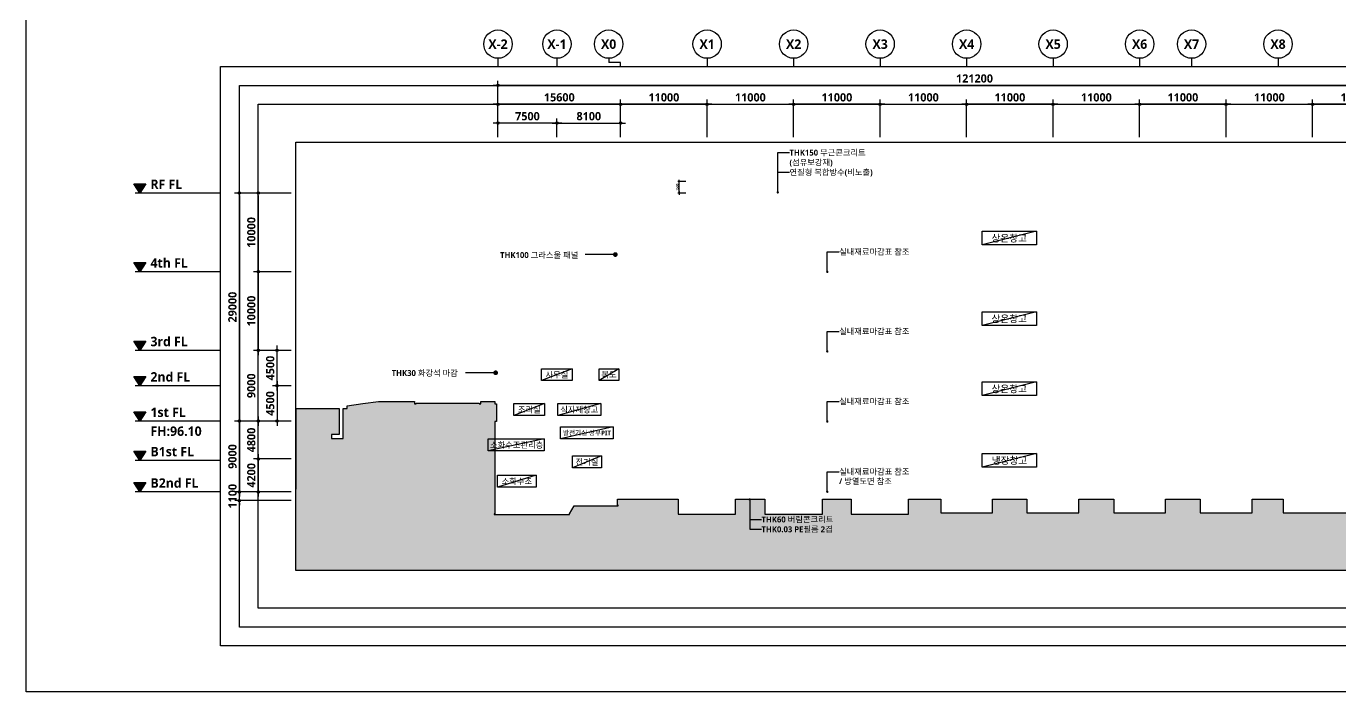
# Model space of a CAD drawing. Header units: millimetres. Extents: x 0 to 190005487, y 0 to 455456909.
# Drawn here: x 0 to 167034, y 0 to 84643 of the extents above; entities that cross this region are included whole.
import ezdxf
from ezdxf.enums import TextEntityAlignment as Align

# ---------------------------------------------------------------- set-up
doc = ezdxf.new("R2010")
doc.units = ezdxf.units.MM
doc.header["$LTSCALE"] = 400
doc.header["$MEASUREMENT"] = 0
doc.header["$PDSIZE"] = -10
doc.layers.get('0').update_dxf_attribs({"linetype": 'CONTINUOUS'})
doc.layers.get('Defpoints').update_dxf_attribs({"color": 153, "linetype": 'CONTINUOUS'})
for name, color, linetype in [('A-ANNO-GRA1', 7, 'CONTINUOUS'), ('A-ANNO-TEXT1', 7, 'CONTINUOUS'), ('A-ANNO-TEXT2', 3, 'CONTINUOUS'), ('A-ST-AXIS-BUB', 7, 'CONTINUOUS'), ('A-ST-AXIS-DIM', 7, 'CONTINUOUS'), ('elev', 8, 'CONTINUOUS')]:
    doc.layers.add(name, color=color, linetype=linetype)
doc.layers.add('Defpoint', color=161, linetype='CONTINUOUS', plot=False)
doc.styles.add('SH_대대리576', font='')
doc.styles.get('SH_대대리576').set_extended_font_data('NanumGothic', bold=True)
doc.dimstyles.new('SHP 100', dxfattribs={"dimscale": 100, "dimtxt": 3, "dimasz": 1, "dimexe": 2, "dimexo": 2, "dimgap": 1, "dimtad": 1, "dimdec": 0, "dimzin": 0, "dimdsep": 46, "dimtxsty": 'SH_대대리576', "dimblk": 'DIMDOT', "dimcen": 0.09, "dimclrt": 3, "dimadec": 0, "dimazin": 1, "dimtfac": 1, "dimtdec": 0, "dimtix": 1, "dimtmove": 2, "dimatfit": 0, "dimldrblk": 'DIMDOT', "dimfxl": 1, "dimtfillclr": 3, "dimtolj": 1, "dimtzin": 0, "dimarcsym": 0})
doc.dimstyles.new('SHP 600', dxfattribs={"dimscale": 300, "dimtxt": 3.5, "dimasz": 1, "dimexe": 2, "dimexo": 2, "dimgap": 1, "dimtad": 1, "dimdec": 0, "dimzin": 0, "dimdsep": 46, "dimtxsty": 'SH_대대리576', "dimblk": 'DIMDOT', "dimcen": 0.09, "dimclrd": 256, "dimclre": 256, "dimclrt": 3, "dimadec": 0, "dimazin": 1, "dimtfac": 1, "dimtdec": 0, "dimtix": 1, "dimtmove": 2, "dimatfit": 0, "dimldrblk": 'DIMDOT', "dimfxl": 1, "dimtfillclr": 3, "dimtolj": 1, "dimtzin": 0, "dimlwd": -1, "dimlwe": -1, "dimarcsym": 0})

# ---------------------------------------------------------------- blocks, each defined once
blk = doc.blocks.new('DIMDOT')
at = {"color": 0}
blk.add_line((-2, 0), (2, 0), dxfattribs=at)
for radius in [0.5, 0.25]:
    blk.add_circle((0, 0), radius, dxfattribs=at)
blk = doc.blocks.new('*D24')
at = {"layer": 'A-ST-AXIS-DIM', "transparency": 16777216}
for p, q in [((59988, 70519), (59988, 72919)), ((67188, 72319), (60288, 72319)), ((67488, 70519), (67488, 72919))]:
    blk.add_line(p, q, dxfattribs=at)
at = {"layer": 'Defpoints', "color": 0, "transparency": 16777216}
for p in [(59988, 72319), (59988, 69919), (67488, 69919)]:
    blk.add_point(p, dxfattribs=at)
at = {"layer": 'A-ST-AXIS-DIM', "linetype": 'ByBlock', "transparency": 16777216, "xscale": 300, "yscale": 300, "zscale": 300, "rotation": 180}
blk.add_blockref('DIMDOT', (59988, 72319), dxfattribs=at)
at = {"layer": 'A-ST-AXIS-DIM', "linetype": 'ByBlock', "transparency": 16777216, "xscale": 300, "yscale": 300, "zscale": 300}
blk.add_blockref('DIMDOT', (67488, 72319), dxfattribs=at)
at = {"layer": 'A-ST-AXIS-DIM', "color": 3, "transparency": 16777216, "insert": (63738, 73197), "char_height": 1050, "attachment_point": 5, "style": 'SH_대대리576'}
blk.add_mtext('\\A1;7500', dxfattribs=at)
blk = doc.blocks.new('*D25')
at = {"layer": 'A-ST-AXIS-DIM', "transparency": 16777216}
for p, q in [((67488, 70519), (67488, 72919)), ((67788, 72319), (75288, 72319)), ((75588, 70519), (75588, 72919))]:
    blk.add_line(p, q, dxfattribs=at)
at = {"layer": 'Defpoints', "color": 0, "transparency": 16777216}
for p in [(75588, 72319), (67488, 69919), (75588, 69919)]:
    blk.add_point(p, dxfattribs=at)
at = {"layer": 'A-ST-AXIS-DIM', "linetype": 'ByBlock', "transparency": 16777216, "xscale": 300, "yscale": 300, "zscale": 300, "rotation": 180}
blk.add_blockref('DIMDOT', (67488, 72319), dxfattribs=at)
at = {"layer": 'A-ST-AXIS-DIM', "linetype": 'ByBlock', "transparency": 16777216, "xscale": 300, "yscale": 300, "zscale": 300}
blk.add_blockref('DIMDOT', (75588, 72319), dxfattribs=at)
at = {"layer": 'A-ST-AXIS-DIM', "color": 3, "transparency": 16777216, "insert": (71538, 73199), "char_height": 1050, "attachment_point": 5, "style": 'SH_대대리576'}
blk.add_mtext('\\A1;8100', dxfattribs=at)
blk = doc.blocks.new('*D26')
at = {"layer": 'A-ST-AXIS-DIM', "transparency": 16777216}
for p, q in [((59988, 70519), (59988, 75319)), ((75588, 70519), (75588, 75319)), ((75288, 74719), (60288, 74719))]:
    blk.add_line(p, q, dxfattribs=at)
at = {"layer": 'Defpoints', "color": 0, "transparency": 16777216}
for p in [(59988, 74719), (59988, 69919), (75588, 69919)]:
    blk.add_point(p, dxfattribs=at)
at = {"layer": 'A-ST-AXIS-DIM', "linetype": 'ByBlock', "transparency": 16777216, "xscale": 300, "yscale": 300, "zscale": 300, "rotation": 180}
blk.add_blockref('DIMDOT', (59988, 74719), dxfattribs=at)
at = {"layer": 'A-ST-AXIS-DIM', "linetype": 'ByBlock', "transparency": 16777216, "xscale": 300, "yscale": 300, "zscale": 300}
blk.add_blockref('DIMDOT', (75588, 74719), dxfattribs=at)
at = {"layer": 'A-ST-AXIS-DIM', "color": 3, "transparency": 16777216, "insert": (67788, 75599), "char_height": 1050, "attachment_point": 5, "style": 'SH_대대리576'}
blk.add_mtext('\\A1;15600', dxfattribs=at)
blk = doc.blocks.new('*D27')
at = {"layer": 'A-ST-AXIS-DIM', "transparency": 16777216}
for p, q in [((75588, 70519), (75588, 75319)), ((86588, 70519), (86588, 75319)), ((86288, 74719), (75888, 74719))]:
    blk.add_line(p, q, dxfattribs=at)
at = {"layer": 'Defpoints', "color": 0, "transparency": 16777216}
for p in [(75588, 74719), (75588, 69919), (86588, 69919)]:
    blk.add_point(p, dxfattribs=at)
at = {"layer": 'A-ST-AXIS-DIM', "linetype": 'ByBlock', "transparency": 16777216, "xscale": 300, "yscale": 300, "zscale": 300, "rotation": 180}
blk.add_blockref('DIMDOT', (75588, 74719), dxfattribs=at)
at = {"layer": 'A-ST-AXIS-DIM', "linetype": 'ByBlock', "transparency": 16777216, "xscale": 300, "yscale": 300, "zscale": 300}
blk.add_blockref('DIMDOT', (86588, 74719), dxfattribs=at)
at = {"layer": 'A-ST-AXIS-DIM', "color": 3, "transparency": 16777216, "insert": (81088, 75595), "char_height": 1050, "attachment_point": 5, "style": 'SH_대대리576'}
blk.add_mtext('\\A1;11000', dxfattribs=at)
blk = doc.blocks.new('*D28')
at = {"layer": 'A-ST-AXIS-DIM', "transparency": 16777216}
for p, q in [((86588, 70519), (86588, 75319)), ((97588, 70519), (97588, 75319)), ((86888, 74719), (97288, 74719))]:
    blk.add_line(p, q, dxfattribs=at)
at = {"layer": 'Defpoints', "color": 0, "transparency": 16777216}
for p in [(97588, 74719), (86588, 69919), (97588, 69919)]:
    blk.add_point(p, dxfattribs=at)
at = {"layer": 'A-ST-AXIS-DIM', "linetype": 'ByBlock', "transparency": 16777216, "xscale": 300, "yscale": 300, "zscale": 300, "rotation": 180}
blk.add_blockref('DIMDOT', (86588, 74719), dxfattribs=at)
at = {"layer": 'A-ST-AXIS-DIM', "linetype": 'ByBlock', "transparency": 16777216, "xscale": 300, "yscale": 300, "zscale": 300}
blk.add_blockref('DIMDOT', (97588, 74719), dxfattribs=at)
at = {"layer": 'A-ST-AXIS-DIM', "color": 3, "transparency": 16777216, "insert": (92088, 75595), "char_height": 1050, "attachment_point": 5, "style": 'SH_대대리576'}
blk.add_mtext('\\A1;11000', dxfattribs=at)
blk = doc.blocks.new('*D29')
at = {"layer": 'A-ST-AXIS-DIM', "transparency": 16777216}
for p, q in [((97588, 70519), (97588, 75319)), ((108588, 70519), (108588, 75319)), ((108288, 74719), (97888, 74719))]:
    blk.add_line(p, q, dxfattribs=at)
at = {"layer": 'Defpoints', "color": 0, "transparency": 16777216}
for p in [(97588, 74719), (97588, 69919), (108588, 69919)]:
    blk.add_point(p, dxfattribs=at)
at = {"layer": 'A-ST-AXIS-DIM', "linetype": 'ByBlock', "transparency": 16777216, "xscale": 300, "yscale": 300, "zscale": 300, "rotation": 180}
blk.add_blockref('DIMDOT', (97588, 74719), dxfattribs=at)
at = {"layer": 'A-ST-AXIS-DIM', "linetype": 'ByBlock', "transparency": 16777216, "xscale": 300, "yscale": 300, "zscale": 300}
blk.add_blockref('DIMDOT', (108588, 74719), dxfattribs=at)
at = {"layer": 'A-ST-AXIS-DIM', "color": 3, "transparency": 16777216, "insert": (103088, 75595), "char_height": 1050, "attachment_point": 5, "style": 'SH_대대리576'}
blk.add_mtext('\\A1;11000', dxfattribs=at)
blk = doc.blocks.new('*D30')
at = {"layer": 'A-ST-AXIS-DIM', "transparency": 16777216}
for p, q in [((108588, 70519), (108588, 75319)), ((119588, 70519), (119588, 75319)), ((108888, 74719), (119288, 74719))]:
    blk.add_line(p, q, dxfattribs=at)
at = {"layer": 'Defpoints', "color": 0, "transparency": 16777216}
for p in [(119588, 74719), (108588, 69919), (119588, 69919)]:
    blk.add_point(p, dxfattribs=at)
at = {"layer": 'A-ST-AXIS-DIM', "linetype": 'ByBlock', "transparency": 16777216, "xscale": 300, "yscale": 300, "zscale": 300, "rotation": 180}
blk.add_blockref('DIMDOT', (108588, 74719), dxfattribs=at)
at = {"layer": 'A-ST-AXIS-DIM', "linetype": 'ByBlock', "transparency": 16777216, "xscale": 300, "yscale": 300, "zscale": 300}
blk.add_blockref('DIMDOT', (119588, 74719), dxfattribs=at)
at = {"layer": 'A-ST-AXIS-DIM', "color": 3, "transparency": 16777216, "insert": (114088, 75595), "char_height": 1050, "attachment_point": 5, "style": 'SH_대대리576'}
blk.add_mtext('\\A1;11000', dxfattribs=at)
blk = doc.blocks.new('*D31')
at = {"layer": 'A-ST-AXIS-DIM', "transparency": 16777216}
for p, q in [((119588, 70519), (119588, 75319)), ((130588, 70519), (130588, 75319)), ((130288, 74719), (119888, 74719))]:
    blk.add_line(p, q, dxfattribs=at)
at = {"layer": 'Defpoints', "color": 0, "transparency": 16777216}
for p in [(119588, 74719), (119588, 69919), (130588, 69919)]:
    blk.add_point(p, dxfattribs=at)
at = {"layer": 'A-ST-AXIS-DIM', "linetype": 'ByBlock', "transparency": 16777216, "xscale": 300, "yscale": 300, "zscale": 300, "rotation": 180}
blk.add_blockref('DIMDOT', (119588, 74719), dxfattribs=at)
at = {"layer": 'A-ST-AXIS-DIM', "linetype": 'ByBlock', "transparency": 16777216, "xscale": 300, "yscale": 300, "zscale": 300}
blk.add_blockref('DIMDOT', (130588, 74719), dxfattribs=at)
at = {"layer": 'A-ST-AXIS-DIM', "color": 3, "transparency": 16777216, "insert": (125088, 75595), "char_height": 1050, "attachment_point": 5, "style": 'SH_대대리576'}
blk.add_mtext('\\A1;11000', dxfattribs=at)
blk = doc.blocks.new('*D32')
at = {"layer": 'A-ST-AXIS-DIM', "transparency": 16777216}
for p, q in [((130588, 70519), (130588, 75319)), ((141588, 70519), (141588, 75319)), ((130888, 74719), (141288, 74719))]:
    blk.add_line(p, q, dxfattribs=at)
at = {"layer": 'Defpoints', "color": 0, "transparency": 16777216}
for p in [(141588, 74719), (130588, 69919), (141588, 69919)]:
    blk.add_point(p, dxfattribs=at)
at = {"layer": 'A-ST-AXIS-DIM', "linetype": 'ByBlock', "transparency": 16777216, "xscale": 300, "yscale": 300, "zscale": 300, "rotation": 180}
blk.add_blockref('DIMDOT', (130588, 74719), dxfattribs=at)
at = {"layer": 'A-ST-AXIS-DIM', "linetype": 'ByBlock', "transparency": 16777216, "xscale": 300, "yscale": 300, "zscale": 300}
blk.add_blockref('DIMDOT', (141588, 74719), dxfattribs=at)
at = {"layer": 'A-ST-AXIS-DIM', "color": 3, "transparency": 16777216, "insert": (136088, 75595), "char_height": 1050, "attachment_point": 5, "style": 'SH_대대리576'}
blk.add_mtext('\\A1;11000', dxfattribs=at)
blk = doc.blocks.new('*D33')
at = {"layer": 'A-ST-AXIS-DIM', "transparency": 16777216}
for p, q in [((141588, 70519), (141588, 75319)), ((152588, 70519), (152588, 75319)), ((152288, 74719), (141888, 74719))]:
    blk.add_line(p, q, dxfattribs=at)
at = {"layer": 'Defpoints', "color": 0, "transparency": 16777216}
for p in [(141588, 74719), (141588, 69919), (152588, 69919)]:
    blk.add_point(p, dxfattribs=at)
at = {"layer": 'A-ST-AXIS-DIM', "linetype": 'ByBlock', "transparency": 16777216, "xscale": 300, "yscale": 300, "zscale": 300, "rotation": 180}
blk.add_blockref('DIMDOT', (141588, 74719), dxfattribs=at)
at = {"layer": 'A-ST-AXIS-DIM', "linetype": 'ByBlock', "transparency": 16777216, "xscale": 300, "yscale": 300, "zscale": 300}
blk.add_blockref('DIMDOT', (152588, 74719), dxfattribs=at)
at = {"layer": 'A-ST-AXIS-DIM', "color": 3, "transparency": 16777216, "insert": (147088, 75595), "char_height": 1050, "attachment_point": 5, "style": 'SH_대대리576'}
blk.add_mtext('\\A1;11000', dxfattribs=at)
blk = doc.blocks.new('*D34')
at = {"layer": 'A-ST-AXIS-DIM', "transparency": 16777216}
for p, q in [((152588, 70519), (152588, 75319)), ((163588, 70519), (163588, 75319)), ((152888, 74719), (163288, 74719))]:
    blk.add_line(p, q, dxfattribs=at)
at = {"layer": 'Defpoints', "color": 0, "transparency": 16777216}
for p in [(163588, 74719), (152588, 69919), (163588, 69919)]:
    blk.add_point(p, dxfattribs=at)
at = {"layer": 'A-ST-AXIS-DIM', "linetype": 'ByBlock', "transparency": 16777216, "xscale": 300, "yscale": 300, "zscale": 300, "rotation": 180}
blk.add_blockref('DIMDOT', (152588, 74719), dxfattribs=at)
at = {"layer": 'A-ST-AXIS-DIM', "linetype": 'ByBlock', "transparency": 16777216, "xscale": 300, "yscale": 300, "zscale": 300}
blk.add_blockref('DIMDOT', (163588, 74719), dxfattribs=at)
at = {"layer": 'A-ST-AXIS-DIM', "color": 3, "transparency": 16777216, "insert": (158088, 75595), "char_height": 1050, "attachment_point": 5, "style": 'SH_대대리576'}
blk.add_mtext('\\A1;11000', dxfattribs=at)
blk = doc.blocks.new('*D35')
at = {"layer": 'A-ST-AXIS-DIM', "transparency": 16777216}
for p, q in [((163588, 70519), (163588, 75319)), ((174588, 70519), (174588, 75319)), ((174288, 74719), (163888, 74719))]:
    blk.add_line(p, q, dxfattribs=at)
at = {"layer": 'Defpoints', "color": 0, "transparency": 16777216}
for p in [(163588, 74719), (163588, 69919), (174588, 69919)]:
    blk.add_point(p, dxfattribs=at)
at = {"layer": 'A-ST-AXIS-DIM', "linetype": 'ByBlock', "transparency": 16777216, "xscale": 300, "yscale": 300, "zscale": 300, "rotation": 180}
blk.add_blockref('DIMDOT', (163588, 74719), dxfattribs=at)
at = {"layer": 'A-ST-AXIS-DIM', "linetype": 'ByBlock', "transparency": 16777216, "xscale": 300, "yscale": 300, "zscale": 300}
blk.add_blockref('DIMDOT', (174588, 74719), dxfattribs=at)
at = {"layer": 'A-ST-AXIS-DIM', "color": 3, "transparency": 16777216, "insert": (169088, 75595), "char_height": 1050, "attachment_point": 5, "style": 'SH_대대리576'}
blk.add_mtext('\\A1;11000', dxfattribs=at)
blk = doc.blocks.new('*D37')
at = {"layer": 'A-ST-AXIS-DIM', "transparency": 16777216}
for p, q in [((59988, 70519), (59988, 77719)), ((180888, 77119), (60288, 77119)), ((181188, 70519), (181188, 77719))]:
    blk.add_line(p, q, dxfattribs=at)
at = {"layer": 'Defpoints', "color": 0, "transparency": 16777216}
for p in [(59988, 77119), (59988, 69919), (181188, 69919)]:
    blk.add_point(p, dxfattribs=at)
at = {"layer": 'A-ST-AXIS-DIM', "linetype": 'ByBlock', "transparency": 16777216, "xscale": 300, "yscale": 300, "zscale": 300, "rotation": 180}
blk.add_blockref('DIMDOT', (59988, 77119), dxfattribs=at)
at = {"layer": 'A-ST-AXIS-DIM', "linetype": 'ByBlock', "transparency": 16777216, "xscale": 300, "yscale": 300, "zscale": 300}
blk.add_blockref('DIMDOT', (181188, 77119), dxfattribs=at)
at = {"layer": 'A-ST-AXIS-DIM', "color": 3, "transparency": 16777216, "insert": (120588, 77997), "char_height": 1050, "attachment_point": 5, "style": 'SH_대대리576'}
blk.add_mtext('\\A1;121200', dxfattribs=at)
blk = doc.blocks.new('X-SEC-종$0$A-ST-AXIS-BUB-1')
at = {"layer": 'A-ST-AXIS-BUB'}
blk.add_line((0, 350), (0, 0), dxfattribs=at)
blk.add_circle((0, 950), 600, dxfattribs=at)
blk = doc.blocks.new('A$C75C439D1')
at = {"layer": 'A-ST-AXIS-BUB'}
blk.add_line((1800, 1050, -103000), (1800, 525, -103000), dxfattribs=at)
at = {"layer": 'A-ST-AXIS-BUB', "elevation": -103000}
blk.add_lwpolyline([(3323, 0), (3323, 525), (1800, 525)], dxfattribs=at)
at = {"layer": 'A-ST-AXIS-BUB'}
blk.add_circle((1800, 2850, -103000), 1800, dxfattribs=at)
blk = doc.blocks.new('*D41')
at = {"layer": 'A-ST-AXIS-DIM', "transparency": 16777216}
for p, q in [((33703, 63419), (28898, 63419)), ((29498, 63119), (29498, 53719)), ((33703, 53419), (28898, 53419))]:
    blk.add_line(p, q, dxfattribs=at)
at = {"layer": 'Defpoints', "color": 0, "transparency": 16777216}
for p in [(34303, 63419), (29498, 53419), (34303, 53419)]:
    blk.add_point(p, dxfattribs=at)
at = {"layer": 'A-ST-AXIS-DIM', "linetype": 'ByBlock', "transparency": 16777216, "xscale": 300, "yscale": 300, "zscale": 300}
for p, rotation in [((29498, 63419), 90), ((29498, 53419), 270)]:
    blk.add_blockref('DIMDOT', p, dxfattribs=dict(at, rotation=rotation))
at = {"layer": 'A-ST-AXIS-DIM', "color": 3, "transparency": 16777216, "insert": (28622, 58419), "char_height": 1050, "attachment_point": 5, "rotation": 90, "style": 'SH_대대리576'}
blk.add_mtext('\\A1;10000', dxfattribs=at)
blk = doc.blocks.new('*D42')
at = {"layer": 'A-ST-AXIS-DIM', "transparency": 16777216}
for p, q in [((33703, 53419), (28898, 53419)), ((29498, 53119), (29498, 43719)), ((33703, 43419), (28898, 43419))]:
    blk.add_line(p, q, dxfattribs=at)
at = {"layer": 'Defpoints', "color": 0, "transparency": 16777216}
for p in [(34303, 53419), (29498, 43419), (34303, 43419)]:
    blk.add_point(p, dxfattribs=at)
at = {"layer": 'A-ST-AXIS-DIM', "linetype": 'ByBlock', "transparency": 16777216, "xscale": 300, "yscale": 300, "zscale": 300}
for p, rotation in [((29498, 53419), 90), ((29498, 43419), 270)]:
    blk.add_blockref('DIMDOT', p, dxfattribs=dict(at, rotation=rotation))
at = {"layer": 'A-ST-AXIS-DIM', "color": 3, "transparency": 16777216, "insert": (28622, 48419), "char_height": 1050, "attachment_point": 5, "rotation": 90, "style": 'SH_대대리576'}
blk.add_mtext('\\A1;10000', dxfattribs=at)
blk = doc.blocks.new('*D43')
at = {"layer": 'A-ST-AXIS-DIM', "transparency": 16777216}
for p, q in [((33703, 43419), (28898, 43419)), ((29498, 34719), (29498, 43119)), ((33703, 34419), (28898, 34419))]:
    blk.add_line(p, q, dxfattribs=at)
at = {"layer": 'Defpoints', "color": 0, "transparency": 16777216}
for p in [(29498, 43419), (34303, 43419), (34303, 34419)]:
    blk.add_point(p, dxfattribs=at)
at = {"layer": 'A-ST-AXIS-DIM', "linetype": 'ByBlock', "transparency": 16777216, "xscale": 300, "yscale": 300, "zscale": 300}
for p, rotation in [((29498, 43419), 90), ((29498, 34419), 270)]:
    blk.add_blockref('DIMDOT', p, dxfattribs=dict(at, rotation=rotation))
at = {"layer": 'A-ST-AXIS-DIM', "color": 3, "transparency": 16777216, "insert": (28618, 38919), "char_height": 1050, "attachment_point": 5, "rotation": 90, "style": 'SH_대대리576'}
blk.add_mtext('\\A1;9000', dxfattribs=at)
blk = doc.blocks.new('*D44')
at = {"layer": 'A-ST-AXIS-DIM', "transparency": 16777216}
for p, q in [((33703, 29619), (28898, 29619)), ((29498, 29319), (29498, 25719)), ((33703, 25419), (28898, 25419))]:
    blk.add_line(p, q, dxfattribs=at)
at = {"layer": 'Defpoints', "color": 0, "transparency": 16777216}
for p in [(34303, 29619), (29498, 25419), (34303, 25419)]:
    blk.add_point(p, dxfattribs=at)
at = {"layer": 'A-ST-AXIS-DIM', "linetype": 'ByBlock', "transparency": 16777216, "xscale": 300, "yscale": 300, "zscale": 300}
for p, rotation in [((29498, 29619), 90), ((29498, 25419), 270)]:
    blk.add_blockref('DIMDOT', p, dxfattribs=dict(at, rotation=rotation))
at = {"layer": 'A-ST-AXIS-DIM', "color": 3, "transparency": 16777216, "insert": (28621, 27519), "char_height": 1050, "attachment_point": 5, "rotation": 90, "style": 'SH_대대리576'}
blk.add_mtext('\\A1;4200', dxfattribs=at)
blk = doc.blocks.new('*D45')
at = {"layer": 'A-ST-AXIS-DIM', "transparency": 16777216}
for p, q in [((33703, 34419), (28898, 34419)), ((29498, 29919), (29498, 34119)), ((33703, 29619), (28898, 29619))]:
    blk.add_line(p, q, dxfattribs=at)
at = {"layer": 'Defpoints', "color": 0, "transparency": 16777216}
for p in [(29498, 34419), (34303, 34419), (34303, 29619)]:
    blk.add_point(p, dxfattribs=at)
at = {"layer": 'A-ST-AXIS-DIM', "linetype": 'ByBlock', "transparency": 16777216, "xscale": 300, "yscale": 300, "zscale": 300}
for p, rotation in [((29498, 34419), 90), ((29498, 29619), 270)]:
    blk.add_blockref('DIMDOT', p, dxfattribs=dict(at, rotation=rotation))
at = {"layer": 'A-ST-AXIS-DIM', "color": 3, "transparency": 16777216, "insert": (28618, 32019), "char_height": 1050, "attachment_point": 5, "rotation": 90, "style": 'SH_대대리576'}
blk.add_mtext('\\A1;4800', dxfattribs=at)
blk = doc.blocks.new('*D46')
at = {"layer": 'A-ST-AXIS-DIM', "transparency": 16777216}
for p, q in [((33703, 25419), (26503, 25419)), ((27103, 25719), (27103, 26019)), ((27103, 24319), (27103, 25419)), ((33703, 24319), (26503, 24319)), ((27103, 24019), (27103, 23719))]:
    blk.add_line(p, q, dxfattribs=at)
at = {"layer": 'Defpoints', "color": 0, "transparency": 16777216}
for p in [(27103, 25419), (34303, 25419), (34303, 24319)]:
    blk.add_point(p, dxfattribs=at)
at = {"layer": 'A-ST-AXIS-DIM', "linetype": 'ByBlock', "transparency": 16777216, "xscale": 300, "yscale": 300, "zscale": 300}
for p, rotation in [((27103, 25419), 270), ((27103, 24319), 90)]:
    blk.add_blockref('DIMDOT', p, dxfattribs=dict(at, rotation=rotation))
at = {"layer": 'A-ST-AXIS-DIM', "color": 3, "transparency": 16777216, "insert": (26227, 24869), "char_height": 1050, "attachment_point": 5, "rotation": 90, "style": 'SH_대대리576'}
blk.add_mtext('\\A1;1100', dxfattribs=at)
blk = doc.blocks.new('*D47')
at = {"layer": 'A-ST-AXIS-DIM', "transparency": 16777216}
for p, q in [((33703, 63419), (26498, 63419)), ((27098, 63119), (27098, 34719)), ((33703, 34419), (26498, 34419))]:
    blk.add_line(p, q, dxfattribs=at)
at = {"layer": 'Defpoints', "color": 0, "transparency": 16777216}
for p in [(34303, 63419), (27098, 34419), (34303, 34419)]:
    blk.add_point(p, dxfattribs=at)
at = {"layer": 'A-ST-AXIS-DIM', "linetype": 'ByBlock', "transparency": 16777216, "xscale": 300, "yscale": 300, "zscale": 300}
for p, rotation in [((27098, 63419), 90), ((27098, 34419), 270)]:
    blk.add_blockref('DIMDOT', p, dxfattribs=dict(at, rotation=rotation))
at = {"layer": 'A-ST-AXIS-DIM', "color": 3, "transparency": 16777216, "insert": (26218, 48919), "char_height": 1050, "attachment_point": 5, "rotation": 90, "style": 'SH_대대리576'}
blk.add_mtext('\\A1;29000', dxfattribs=at)
blk = doc.blocks.new('Level - GL_Architecture-538196-단면도-1')
at = {"layer": 'A-ST-AXIS-DIM'}
blk.add_hatch(color=256, dxfattribs=at).paths.add_polyline_path([(-50936, 1188), (-50144, 0), (-49352, 1188)], flags=0)
for p, q in [((-50936, 1188), (-49352, 1188)), ((-50144, 0), (-50936, 1188)), ((-49352, 1188), (-50144, 0)), ((-39756, 0), (-50744, 0))]:
    blk.add_line(p, q, dxfattribs=at)
blk = doc.blocks.new('*D48')
at = {"layer": 'A-ST-AXIS-DIM', "transparency": 16777216}
for p, q in [((33703, 34419), (26498, 34419)), ((27098, 34119), (27098, 25719)), ((33703, 25419), (26498, 25419))]:
    blk.add_line(p, q, dxfattribs=at)
at = {"layer": 'Defpoints', "color": 0, "transparency": 16777216}
for p in [(34303, 34419), (27098, 25419), (34303, 25419)]:
    blk.add_point(p, dxfattribs=at)
at = {"layer": 'A-ST-AXIS-DIM', "linetype": 'ByBlock', "transparency": 16777216, "xscale": 300, "yscale": 300, "zscale": 300}
for p, rotation in [((27098, 34419), 90), ((27098, 25419), 270)]:
    blk.add_blockref('DIMDOT', p, dxfattribs=dict(at, rotation=rotation))
at = {"layer": 'A-ST-AXIS-DIM', "color": 3, "transparency": 16777216, "insert": (26218, 29919), "char_height": 1050, "attachment_point": 5, "rotation": 90, "style": 'SH_대대리576'}
blk.add_mtext('\\A1;9000', dxfattribs=at)
blk = doc.blocks.new('*D49')
at = {"layer": 'A-ST-AXIS-DIM', "transparency": 16777216}
for p, q in [((33703, 38919), (31303, 38919)), ((31903, 38619), (31903, 34719)), ((33703, 34419), (31303, 34419))]:
    blk.add_line(p, q, dxfattribs=at)
at = {"layer": 'Defpoints', "color": 0, "transparency": 16777216}
for p in [(34303, 38919), (31903, 34419), (34303, 34419)]:
    blk.add_point(p, dxfattribs=at)
at = {"layer": 'A-ST-AXIS-DIM', "linetype": 'ByBlock', "transparency": 16777216, "xscale": 300, "yscale": 300, "zscale": 300}
for p, rotation in [((31903, 38919), 90), ((31903, 34419), 270)]:
    blk.add_blockref('DIMDOT', p, dxfattribs=dict(at, rotation=rotation))
at = {"layer": 'A-ST-AXIS-DIM', "color": 3, "transparency": 16777216, "insert": (31026, 36669), "char_height": 1050, "attachment_point": 5, "rotation": 90, "style": 'SH_대대리576'}
blk.add_mtext('\\A1;4500', dxfattribs=at)
blk = doc.blocks.new('*D50')
at = {"layer": 'A-ST-AXIS-DIM', "transparency": 16777216}
for p, q in [((33703, 43419), (31303, 43419)), ((31903, 39219), (31903, 43119)), ((33703, 38919), (31303, 38919))]:
    blk.add_line(p, q, dxfattribs=at)
at = {"layer": 'Defpoints', "color": 0, "transparency": 16777216}
for p in [(31903, 43419), (34303, 43419), (34303, 38919)]:
    blk.add_point(p, dxfattribs=at)
at = {"layer": 'A-ST-AXIS-DIM', "linetype": 'ByBlock', "transparency": 16777216, "xscale": 300, "yscale": 300, "zscale": 300}
for p, rotation in [((31903, 43419), 90), ((31903, 38919), 270)]:
    blk.add_blockref('DIMDOT', p, dxfattribs=dict(at, rotation=rotation))
at = {"layer": 'A-ST-AXIS-DIM', "color": 3, "transparency": 16777216, "insert": (31026, 41169), "char_height": 1050, "attachment_point": 5, "rotation": 90, "style": 'SH_대대리576'}
blk.add_mtext('\\A1;4500', dxfattribs=at)
blk = doc.blocks.new('*D58')
at = {"color": 0, "lineweight": -2, "transparency": 16777216}
for p, q in [((83863, 64919), (82847, 64919)), ((83047, 63519), (83047, 64819)), ((83863, 63419), (82847, 63419))]:
    blk.add_line(p, q, dxfattribs=at)
at = {"layer": 'Defpoints', "color": 0, "transparency": 16777216}
for p in [(83047, 64919), (84063, 64919), (84063, 63419)]:
    blk.add_point(p, dxfattribs=at)
at = {"color": 0, "linetype": 'ByBlock', "lineweight": -2, "transparency": 16777216, "xscale": 100, "yscale": 100, "zscale": 100}
for p, rotation in [((83047, 64919), 90), ((83047, 63419), 270)]:
    blk.add_blockref('DIMDOT', p, dxfattribs=dict(at, rotation=rotation))
at = {"color": 3, "transparency": 16777216, "insert": (82782, 64169), "char_height": 300, "attachment_point": 5, "rotation": 90, "style": 'SH_대대리576'}
blk.add_mtext('\\A1;1500', dxfattribs=at)

msp = doc.modelspace()

# ---------------------------------------------------------------- hatches: boundary and pattern name
at = {"layer": 'elev', "transparency": 33554687}
h = msp.add_hatch(color=256, dxfattribs=at)
h.dxf.hatch_style = 1
h.paths.add_polyline_path([(34302.7, 36019.3), (39810.1, 36019.3), (39810.1, 32719.3), (38810.1, 32719.3), (38810.1, 32219.3), (40310.1, 32219.3), (40310.1, 36019.3), (40810.1, 36019.3), (40810.1, 36369.3), (42794.7, 36644.3), (44779.3, 36919.3), (47083.6, 36919.3), (49388, 36919.3), (49388, 36619.3), (49588, 36619.3), (49588, 36719.3), (57588, 36719.3), (57588, 36619.3), (57788, 36619.3), (57788, 36919.3), (59588, 36919.3), (59588, 36619.3), (59788, 36619.3), (59788, 34389.3), (59588, 34389.3), (59588, 22619.3), (59488, 22619.3), (59488, 22559.3), (69088, 22559.3), (69088, 22619.3), (69688.4, 23659.3), (75288, 23659.3), (75288, 23719.3), (75188, 23719.3), (75188, 24509.3), (82888, 24509.3), (82888, 22569.3), (90188, 22569.3), (90188, 24509.3), (93938, 24509.3), (93938, 22569.3), (101238, 22569.3), (101238, 24509.3), (104888, 24509.3), (104888, 22569.3), (112188, 22569.3), (112188, 24509.3), (116288, 24509.3), (116288, 22769.3), (122888, 22769.3), (122888, 24509.3), (127238, 24509.3), (127238, 22769.3), (133838, 22769.3), (133838, 24509.3), (138288, 24509.3), (138288, 22769.3), (144888, 22769.3), (144888, 24509.3), (149288, 24509.3), (149288, 22769.3), (155888, 22769.3), (155888, 24509.3), (159838, 24509.3), (159838, 22769.3), (174988, 22769.3), (174988, 36619.3), (181338, 36619.3), (181338, 38619.3), (181538, 38619.3), (181538, 38319.3), (182513, 38319.3), (182513, 38619.3), (183804.3, 38365), (185095.6, 38110.6), (185095.6, 15419.3), (34297.9, 15419.3)])

# ---------------------------------------------------------------- linework, layer by layer
for points in [[(74761.1, 55607.9), (71084.5, 55607.9)], [(59540.2, 40574.8), (55863.6, 40574.8)]]:
    msp.add_lwpolyline(points)
at = {"const_width": 300}
for points in [[(74761.1, 55607.9, 1), (75061.1, 55607.9, 1)], [(59540.2, 40574.8, 1), (59840.2, 40574.8, 1)]]:
    msp.add_lwpolyline(points, format="xyb", close=True, dxfattribs=at)
at = {"layer": 'A-ANNO-GRA1'}
for points in [[(95560.2, 63519.3), (95560.2, 68569.3)], [(95560.2, 68569.3), (97060.2, 68569.3)], [(95560.2, 66069.3), (97060.2, 66069.3)], [(101869.6, 53406.6), (101869.6, 55956.6)], [(101869.6, 55956.6), (103369.6, 55956.6)], [(101869.6, 43287.4), (101869.6, 45837.4)], [(101869.6, 45837.4), (103369.6, 45837.4)], [(101869.6, 34375.1), (101869.6, 36925.1)], [(101869.6, 36925.1), (103369.6, 36925.1)], [(101869.6, 25438.5), (101869.6, 27988.5)], [(101869.6, 27988.5), (103369.6, 27988.5)], [(92000.5, 24459.2), (92000.5, 20659.2)], [(92000.5, 21909.2), (93500.5, 21909.2)], [(92000.5, 20659.2), (93500.5, 20659.2)]]:
    msp.add_lwpolyline(points, dxfattribs=at)
at = {"layer": 'A-ANNO-GRA1', "const_width": 150}
for points in [[(95485.2, 63519.3, -1), (95635.2, 63519.3, -1)], [(101794.6, 53406.6, -1), (101944.6, 53406.6, -1)], [(101794.6, 43287.4, -1), (101944.6, 43287.4, -1)], [(101794.6, 34375.1, -1), (101944.6, 34375.1, -1)], [(101794.6, 25438.5, -1), (101944.6, 25438.5, -1)], [(91925.5, 24459.2, 1), (92075.5, 24459.2, 1)]]:
    msp.add_lwpolyline(points, format="xyb", close=True, dxfattribs=at)
at = {"layer": 'A-ANNO-GRA1'}
for points in [[(121581.5, 58588.7), (128481.5, 58588.7), (128481.5, 56838.7), (121581.5, 56838.7)], [(121581.5, 48338.1), (128481.5, 48338.1), (128481.5, 46588.1), (121581.5, 46588.1)], [(65538, 41084), (69438, 41084), (69438, 39584), (65538, 39584)], [(72858, 41084), (75358, 41084), (75358, 39584), (72858, 39584)], [(121581.5, 39422.6), (128481.5, 39422.6), (128481.5, 37672.6), (121581.5, 37672.6)], [(62019.1, 36642.8), (65919.1, 36642.8), (65919.1, 35142.8), (62019.1, 35142.8)], [(67580.6, 36642.8), (73080.6, 36642.8), (73080.6, 35142.8), (67580.6, 35142.8)], [(67956.6, 33684.7), (74656.6, 33684.7), (74656.6, 32184.7), (67956.6, 32184.7)], [(58744.2, 32148.9), (65844.2, 32148.9), (65844.2, 30648.9), (58744.2, 30648.9)], [(121581.5, 30313.4), (128481.5, 30313.4), (128481.5, 28563.4), (121581.5, 28563.4)], [(69456.6, 29985.8), (73156.6, 29985.8), (73156.6, 28485.8), (69456.6, 28485.8)], [(59944.2, 27527.1), (64844.2, 27527.1), (64844.2, 26027.1), (59944.2, 26027.1)]]:
    msp.add_lwpolyline(points, close=True, dxfattribs=at)
at = {"layer": 'Defpoint'}
for p, q in [((128481.5, 58588.7), (121581.5, 56838.7)), ((128481.5, 48338.1), (121581.5, 46588.1)), ((69438, 41084), (65538, 39584)), ((75358, 41084), (72858, 39584)), ((128481.5, 39422.6), (121581.5, 37672.6)), ((65919.1, 36642.8), (62019.1, 35142.8)), ((73080.6, 36642.8), (67580.6, 35142.8)), ((74656.6, 33684.7), (67956.6, 32184.7)), ((65844.2, 32148.9), (58744.2, 30648.9)), ((128481.5, 30313.4), (121581.5, 28563.4)), ((73156.6, 29985.8), (69456.6, 28485.8)), ((64844.2, 27527.1), (59944.2, 26027.1))]:
    msp.add_line(p, q, dxfattribs=at)
for points in [[(0, 178200), (252000, 178200), (252000, 0), (0, 0)], [(0, 178200), (252000, 178200), (252000, 0), (0, 0)], [(24697.9, 79519.3), (217444.4, 79519.3), (217444.4, 5819.3), (24697.9, 5819.3)], [(27097.9, 77119.3), (215044.4, 77119.3), (215044.4, 8219.3), (27097.9, 8219.3)], [(29497.9, 74719.3), (212644.4, 74719.3), (212644.4, 10619.3), (29497.9, 10619.3)], [(34297.9, 69919.3), (207844.4, 69919.3), (207844.4, 15419.3), (34297.9, 15419.3)]]:
    msp.add_lwpolyline(points, close=True, dxfattribs=at)
at = {"layer": 'elev'}
msp.add_lwpolyline([(185095.6, 15419.3), (34297.9, 15419.3), (34302.7, 36019.3), (39810.1, 36019.3), (39810.1, 32719.3), (38810.1, 32719.3), (38810.1, 32219.3), (40310.1, 32219.3), (40310.1, 36019.3), (40810.1, 36019.3), (40810.1, 36369.3), (42794.7, 36644.3), (44779.3, 36919.3), (47083.6, 36919.3), (49388, 36919.3), (49388, 36619.3), (49588, 36619.3), (49588, 36719.3), (57588, 36719.3), (57588, 36619.3), (57788, 36619.3), (57788, 36919.3), (59588, 36919.3), (59588, 36619.3), (59788, 36619.3), (59788, 34389.3), (59588, 34389.3), (59588, 22619.3), (59488, 22619.3), (59488, 22559.3), (69088, 22559.3), (69088, 22619.3), (69688.4, 23659.3), (75288, 23659.3), (75288, 23719.3), (75188, 23719.3), (75188, 24509.3), (82888, 24509.3), (82888, 22569.3), (90188, 22569.3), (90188, 24509.3), (93938, 24509.3), (93938, 22569.3), (101238, 22569.3), (101238, 24509.3), (104888, 24509.3), (104888, 22569.3), (112188, 22569.3), (112188, 24509.3), (116288, 24509.3), (116288, 22769.3), (122888, 22769.3), (122888, 24509.3), (127238, 24509.3), (127238, 22769.3), (133838, 22769.3), (133838, 24509.3), (138288, 24509.3), (138288, 22769.3), (144888, 22769.3), (144888, 24509.3), (149288, 24509.3), (149288, 22769.3), (155888, 22769.3), (155888, 24509.3), (159838, 24509.3), (159838, 22769.3), (174988, 22769.3)], dxfattribs=at)

# ---------------------------------------------------------------- block references
at = {"layer": 'A-ST-AXIS-BUB', "xscale": 3, "yscale": 3, "zscale": 3}
for p in [(59988, 79519.3), (67488, 79519.3), (86588, 79519.3), (97588, 79519.3), (108588, 79519.3), (119588, 79519.3), (130588, 79519.3), (141588, 79519.3), (148188, 79519.3), (159188, 79519.3)]:
    msp.add_blockref('X-SEC-종$0$A-ST-AXIS-BUB-1', p, dxfattribs=at)
at = {"layer": 'A-ST-AXIS-BUB'}
msp.add_blockref('A$C75C439D1', (72265.1, 79519.3), dxfattribs=at)
at = {"layer": 'A-ST-AXIS-DIM', "xscale": 0.9876543209876538, "yscale": 0.9876543209876538, "zscale": 0.9876543209876538}
for p in [(63967.6, 63419.3), (63967.6, 63419.3), (63967.6, 53419.3), (63967.6, 53419.3), (63967.6, 43419.3), (63967.6, 43419.3), (63967.6, 38919.3), (63967.6, 38919.3), (63967.6, 34419.3), (63967.6, 34419.3), (63967.6, 29419.3), (63967.6, 29419.3), (63967.6, 25419.3), (63967.6, 25419.3)]:
    msp.add_blockref('Level - GL_Architecture-538196-단면도-1', p, dxfattribs=at)

# ---------------------------------------------------------------- texts
at = {"layer": 'A-ANNO-TEXT1', "style": 'SH_대대리576'}
for s, p in [('X-2', (59988, 82369.3)), ('X-1', (67488, 82369.3)), ('X0', (74065.1, 82369.3)), ('X1', (86588, 82369.3)), ('X2', (97588, 82369.3)), ('X3', (108588, 82369.3)), ('X4', (119588, 82369.3)), ('X5', (130588, 82369.3)), ('X6', (141588, 82369.3)), ('X7', (148188, 82369.3)), ('X8', (159188, 82369.3))]:
    msp.add_text(s, height=1200, dxfattribs=at).set_placement(p, align=Align.MIDDLE_CENTER)
for s, p in [('THK150 무근콘크리트', (97060.2, 68569.3)), ('(섬유보강재)', (97060.2, 67319.3)), ('연질형 복합방수(비노출)', (97060.2, 66069.3)), ('THK100 그라스울 패널', (60258.8, 55539.4)), ('실내재료마감표 참조', (103369.6, 55956.6)), ('실내재료마감표 참조', (103369.6, 45837.4)), ('THK30 화강석 마감', (46470.4, 40536.8)), ('실내재료마감표 참조', (103369.6, 36925.1)), ('실내재료마감표 참조', (103369.6, 27988.5)), ('/ 방열도면 참조', (103369.6, 26788.5)), ('THK60 버림콘크리트', (93500.5, 21909.2)), ('THK0.03 PE필름 2겹', (93500.5, 20659.2))]:
    msp.add_text(s, height=750, dxfattribs=at).set_placement(p, align=Align.MIDDLE_LEFT)
for s, p in [('RF FL', (15790.1, 63945.2)), ('4th FL', (15790.1, 53945.2)), ('3rd FL', (15790.1, 43945.2)), ('2nd FL', (15790.1, 39445.2)), ('1st FL', (15790.1, 34945.2)), ('FH:96.10', (15785.2, 32545.2)), ('B1st FL', (15790.1, 29945.2)), ('B2nd FL', (15790.1, 25945.2))]:
    msp.add_text(s, height=1200, dxfattribs=at).set_placement(p)
at = {"layer": 'A-ANNO-TEXT2', "style": 'SH_대대리576'}
for s, height, p in [('상온창고', 900, (125001.7, 57706.2)), ('상온창고', 900, (125001.7, 47455.5)), ('사무실', 750, (67488, 40334)), ('복도', 750, (74108, 40334)), ('상온창고', 900, (125001.7, 38540)), ('조리실', 750, (63969.1, 35892.8)), ('식자재창고', 750, (70330.6, 35892.8)), ('소화수조관리층 ', 750, (62484, 31398.9)), ('발전기실 상부PIT', 600, (71306.6, 32934.7)), ('전기실', 750, (71306.6, 29235.8)), ('냉장창고', 900, (125031.5, 29438.4)), ('소화수조', 750, (62394.2, 26777.1))]:
    msp.add_text(s, height=height, dxfattribs=at).set_placement(p, align=Align.MIDDLE)

# ---------------------------------------------------------------- dimensions: what is measured, and where the dimension line sits
dim = msp.add_linear_dim(base=(83046.5, 64919.3), p1=(84063.3, 63419.3), p2=(84063.3, 64919.3), angle=270, dimstyle='SHP 100')
dim.commit()
dim.dimension.update_dxf_attribs({"geometry": '*D58', "text_midpoint": (82781.6, 64169.3)})
at = {"layer": 'A-ST-AXIS-DIM'}
for base, p1, picture, middle in [((59988, 77119.3), (181188, 69919.3), '*D37', (120588, 77996.5)), ((59988, 74719.3), (75588, 69919.3), '*D26', (67788, 75598.8)), ((59988, 72319.3), (67488, 69919.3), '*D24', (63738, 73196.5))]:
    dim = msp.add_linear_dim(base=base, p1=p1, p2=(59988, 69919.3), dimstyle='SHP 600', dxfattribs=at)
    dim.commit()
    dim.dimension.update_dxf_attribs({"geometry": picture, "text_midpoint": middle})
for base, p1, p2, angle, picture, middle in [((75588, 74719.3), (86588, 69919.3), (75588, 69919.3), 0, '*D27', (81088, 75595.1)), ((97588, 74719.3), (86588, 69919.3), (97588, 69919.3), 180, '*D28', (92088, 75595.1)), ((97588, 74719.3), (108588, 69919.3), (97588, 69919.3), 0, '*D29', (103088, 75595.1)), ((119588, 74719.3), (108588, 69919.3), (119588, 69919.3), 180, '*D30', (114088, 75595.1)), ((119588, 74719.3), (130588, 69919.3), (119588, 69919.3), 0, '*D31', (125088, 75595.1)), ((141588, 74719.3), (130588, 69919.3), (141588, 69919.3), 180, '*D32', (136088, 75595.1)), ((141588, 74719.3), (152588, 69919.3), (141588, 69919.3), 0, '*D33', (147088, 75595.1)), ((163588, 74719.3), (152588, 69919.3), (163588, 69919.3), 180, '*D34', (158088, 75595.1)), ((163588, 74719.3), (174588, 69919.3), (163588, 69919.3), 0, '*D35', (169088, 75595.1)), ((75588, 72319.3), (67488, 69919.3), (75588, 69919.3), 180, '*D25', (71538, 73198.8)), ((27097.9, 34419.3), (34302.7, 63419.3), (34302.7, 34419.3), 90, '*D47', (26218.4, 48919.3)), ((29497.9, 53419.3), (34302.7, 63419.3), (34302.7, 53419.3), 90, '*D41', (28622.1, 58419.3)), ((29497.9, 43419.3), (34302.7, 53419.3), (34302.7, 43419.3), 90, '*D42', (28622.1, 48419.3)), ((29497.9, 43419.3), (34302.7, 34419.3), (34302.7, 43419.3), 270, '*D43', (28618.4, 38919.3)), ((31902.7, 43419.3), (34302.7, 38919.3), (34302.7, 43419.3), 270, '*D50', (31025.5, 41169.3)), ((31902.7, 34419.3), (34302.7, 38919.3), (34302.7, 34419.3), 90, '*D49', (31025.5, 36669.3)), ((27097.9, 25419.3), (34302.7, 34419.3), (34302.7, 25419.3), 90, '*D48', (26218.4, 29919.3)), ((29497.9, 34419.3), (34302.7, 29619.3), (34302.7, 34419.3), 270, '*D45', (28618.4, 32019.3)), ((29497.9, 25419.3), (34302.7, 29619.3), (34302.7, 25419.3), 90, '*D44', (28620.7, 27519.3)), ((27102.7, 25419.3), (34302.7, 24319.3), (34302.7, 25419.3), 270, '*D46', (26227, 24869.3))]:
    dim = msp.add_linear_dim(base=base, p1=p1, p2=p2, angle=angle, dimstyle='SHP 600', dxfattribs=at)
    dim.commit()
    dim.dimension.update_dxf_attribs({"geometry": picture, "text_midpoint": middle})

doc.saveas('drawing.dxf')
